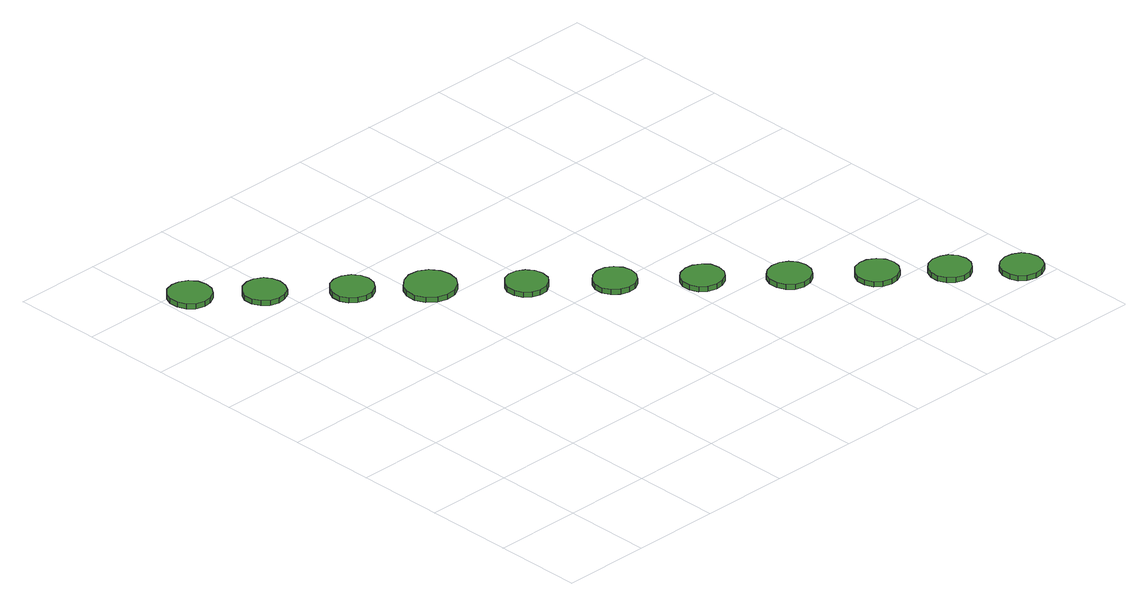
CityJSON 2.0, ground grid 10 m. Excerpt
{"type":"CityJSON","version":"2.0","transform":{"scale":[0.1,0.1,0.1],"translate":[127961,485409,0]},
"CityObjects":{
"tree1":{"type":"SolitaryVegetationObject","attributes":{"function":"something"},"geometry":[{"type":"MultiSurface","lod":"1","boundaries":[[[0,1,2,3,4,5,6,7,8,9,10,11,12,13,14]],[[15,16,17,18,19,20,21,22,23,24,25,26,27,28,29]],[[0,29,28,1]],[[1,28,27,2]],[[2,27,26,3]],[[3,26,25,4]],[[4,25,24,5]],[[5,24,23,6]],[[6,23,22,7]],[[7,22,21,8]],[[8,21,20,9]],[[9,20,19,10]],[[10,19,18,11]],[[11,18,17,12]],[[12,17,16,13]],[[13,16,15,14]],[[14,15,29,0]]]}]},
"tree2":{"type":"SolitaryVegetationObject","attributes":{"function":"something"},"geometry":[{"type":"MultiSurface","lod":"1","boundaries":[[[30,31,32,33,34,35,36,37,38,39,40,41,42,43,44]],[[45,46,47,48,49,50,51,52,53,54,55,56,57,58,59]],[[30,59,58,31]],[[31,58,57,32]],[[32,57,56,33]],[[33,56,55,34]],[[34,55,54,35]],[[35,54,53,36]],[[36,53,52,37]],[[37,52,51,38]],[[38,51,50,39]],[[39,50,49,40]],[[40,49,48,41]],[[41,48,47,42]],[[42,47,46,43]],[[43,46,45,44]],[[44,45,59,30]]]}]},
"tree3":{"type":"SolitaryVegetationObject","attributes":{"function":"something"},"geometry":[{"type":"MultiSurface","lod":"1","boundaries":[[[60,61,62,63,64,65,66,67,68,69,70,71,72,73,74]],[[75,76,77,78,79,80,81,82,83,84,85,86,87,88,89]],[[60,89,88,61]],[[61,88,87,62]],[[62,87,86,63]],[[63,86,85,64]],[[64,85,84,65]],[[65,84,83,66]],[[66,83,82,67]],[[67,82,81,68]],[[68,81,80,69]],[[69,80,79,70]],[[70,79,78,71]],[[71,78,77,72]],[[72,77,76,73]],[[73,76,75,74]],[[74,75,89,60]]]}]},
"tree4":{"type":"SolitaryVegetationObject","attributes":{"function":"something"},"geometry":[{"type":"MultiSurface","lod":"1","boundaries":[[[90,91,92,93,94,95,96,97,98,99,100,101,102,103,104]],[[105,106,107,108,109,110,111,112,113,114,115,116,117,118,119]],[[90,119,118,91]],[[91,118,117,92]],[[92,117,116,93]],[[93,116,115,94]],[[94,115,114,95]],[[95,114,113,96]],[[96,113,112,97]],[[97,112,111,98]],[[98,111,110,99]],[[99,110,109,100]],[[100,109,108,101]],[[101,108,107,102]],[[102,107,106,103]],[[103,106,105,104]],[[104,105,119,90]]]}]},
"tree5":{"type":"SolitaryVegetationObject","attributes":{"function":"something"},"geometry":[{"type":"MultiSurface","lod":"1","boundaries":[[[120,121,122,123,124,125,126,127,128,129,130,131,132,133,134]],[[135,136,137,138,139,140,141,142,143,144,145,146,147,148,149]],[[120,149,148,121]],[[121,148,147,122]],[[122,147,146,123]],[[123,146,145,124]],[[124,145,144,125]],[[125,144,143,126]],[[126,143,142,127]],[[127,142,141,128]],[[128,141,140,129]],[[129,140,139,130]],[[130,139,138,131]],[[131,138,137,132]],[[132,137,136,133]],[[133,136,135,134]],[[134,135,149,120]]]}]},
"tree6":{"type":"SolitaryVegetationObject","attributes":{"function":"something"},"geometry":[{"type":"MultiSurface","lod":"1","boundaries":[[[150,151,152,153,154,155,156,157,158,159,160,161,162,163,164]],[[165,166,167,168,169,170,171,172,173,174,175,176,177,178,179]],[[150,179,178,151]],[[151,178,177,152]],[[152,177,176,153]],[[153,176,175,154]],[[154,175,174,155]],[[155,174,173,156]],[[156,173,172,157]],[[157,172,171,158]],[[158,171,170,159]],[[159,170,169,160]],[[160,169,168,161]],[[161,168,167,162]],[[162,167,166,163]],[[163,166,165,164]],[[164,165,179,150]]]}]},
"tree7":{"type":"SolitaryVegetationObject","attributes":{"function":"something"},"geometry":[{"type":"MultiSurface","lod":"1","boundaries":[[[180,181,182,183,184,185,186,187,188,189,190,191,192,193,194]],[[195,196,197,198,199,200,201,202,203,204,205,206,207,208,209]],[[180,209,208,181]],[[181,208,207,182]],[[182,207,206,183]],[[183,206,205,184]],[[184,205,204,185]],[[185,204,203,186]],[[186,203,202,187]],[[187,202,201,188]],[[188,201,200,189]],[[189,200,199,190]],[[190,199,198,191]],[[191,198,197,192]],[[192,197,196,193]],[[193,196,195,194]],[[194,195,209,180]]]}]},
"tree8":{"type":"SolitaryVegetationObject","attributes":{"function":"something"},"geometry":[{"type":"MultiSurface","lod":"1","boundaries":[[[210,211,212,213,214,215,216,217,218,219,220,221,222,223,224]],[[225,226,227,228,229,230,231,232,233,234,235,236,237,238,239]],[[210,239,238,211]],[[211,238,237,212]],[[212,237,236,213]],[[213,236,235,214]],[[214,235,234,215]],[[215,234,233,216]],[[216,233,232,217]],[[217,232,231,218]],[[218,231,230,219]],[[219,230,229,220]],[[220,229,228,221]],[[221,228,227,222]],[[222,227,226,223]],[[223,226,225,224]],[[224,225,239,210]]]}]},
"tree9":{"type":"SolitaryVegetationObject","attributes":{"function":"something"},"geometry":[{"type":"MultiSurface","lod":"1","boundaries":[[[240,241,242,243,244,245,246,247,248,249,250,251,252,253,254]],[[255,256,257,258,259,260,261,262,263,264,265,266,267,268,269]],[[240,269,268,241]],[[241,268,267,242]],[[242,267,266,243]],[[243,266,265,244]],[[244,265,264,245]],[[245,264,263,246]],[[246,263,262,247]],[[247,262,261,248]],[[248,261,260,249]],[[249,260,259,250]],[[250,259,258,251]],[[251,258,257,252]],[[252,257,256,253]],[[253,256,255,254]],[[254,255,269,240]]]}]},
"tree10":{"type":"SolitaryVegetationObject","attributes":{"function":"something"},"geometry":[{"type":"MultiSurface","lod":"1","boundaries":[[[270,271,272,273,274,275,276,277,278,279,280,281,282,283,284]],[[285,286,287,288,289,290,291,292,293,294,295,296,297,298,299]],[[270,299,298,271]],[[271,298,297,272]],[[272,297,296,273]],[[273,296,295,274]],[[274,295,294,275]],[[275,294,293,276]],[[276,293,292,277]],[[277,292,291,278]],[[278,291,290,279]],[[279,290,289,280]],[[280,289,288,281]],[[281,288,287,282]],[[282,287,286,283]],[[283,286,285,284]],[[284,285,299,270]]]}]},
"tree11":{"type":"SolitaryVegetationObject","attributes":{"function":"something"},"geometry":[{"type":"MultiSurface","lod":"1","boundaries":[[[300,301,302,303,304,305,306,307,308,309,310,311,312,313,314]],[[315,316,317,318,319,320,321,322,323,324,325,326,327,328,329]],[[300,329,328,301]],[[301,328,327,302]],[[302,327,326,303]],[[303,326,325,304]],[[304,325,324,305]],[[305,324,323,306]],[[306,323,322,307]],[[307,322,321,308]],[[308,321,320,309]],[[309,320,319,310]],[[310,319,318,311]],[[311,318,317,312]],[[312,317,316,313]],[[313,316,315,314]],[[314,315,329,300]]]}]}
},
"vertices":[
[52,586,9],[50,596,9],[44,604,9],[35,609,9],[26,610,9],[16,607,9],[9,600,9],[5,591,9],[5,581,9],[9,572,9],[16,565,9],[26,562,9],[35,563,9],[44,568,9],[50,576,9],[50,576,3],[44,568,3],[35,563,3],[26,562,3],[16,565,3],[9,572,3],[5,581,3],[5,591,3],[9,600,3],[16,607,3],[26,610,3],[35,609,3],[44,604,3],[50,596,3],[52,586,3],
[110,537,9],[108,546,9],[103,554,9],[94,559,9],[85,560,9],[75,557,9],[68,550,9],[64,542,9],[64,532,9],[68,523,9],[75,516,9],[85,513,9],[94,515,9],[103,519,9],[108,527,9],[108,527,3],[103,519,3],[94,515,3],[85,513,3],[75,516,3],[68,523,3],[64,532,3],[64,542,3],[68,550,3],[75,557,3],[85,560,3],[94,559,3],[103,554,3],[108,546,3],[110,537,3],
[179,477,9],[177,487,9],[171,495,9],[162,500,9],[152,501,9],[143,498,9],[136,491,9],[132,482,9],[132,472,9],[136,463,9],[143,457,9],[152,454,9],[162,455,9],[171,460,9],[177,468,9],[177,468,3],[171,460,3],[162,455,3],[152,454,3],[143,457,3],[136,463,3],[132,472,3],[132,482,3],[136,491,3],[143,498,3],[152,501,3],[162,500,3],[171,495,3],[177,487,3],[179,477,3],
[244,425,9],[242,436,9],[235,446,9],[225,452,9],[213,453,9],[202,449,9],[193,441,9],[188,431,9],[188,419,9],[193,408,9],[202,400,9],[213,397,9],[225,398,9],[235,404,9],[242,413,9],[242,413,3],[235,404,3],[225,398,3],[213,397,3],[202,400,3],[193,408,3],[188,419,3],[188,431,3],[193,441,3],[202,449,3],[213,453,3],[225,452,3],[235,446,3],[242,436,3],[244,425,3],
[313,359,9],[311,368,9],[305,376,9],[297,381,9],[287,382,9],[278,379,9],[271,372,9],[267,364,9],[267,354,9],[271,345,9],[278,339,9],[287,336,9],[297,337,9],[305,342,9],[311,349,9],[311,349,3],[305,342,3],[297,337,3],[287,336,3],[278,339,3],[271,345,3],[267,354,3],[267,364,3],[271,372,3],[278,379,3],[287,382,3],[297,381,3],[305,376,3],[311,368,3],[313,359,3],
[382,299,9],[380,309,9],[374,317,9],[366,322,9],[356,323,9],[347,320,9],[339,313,9],[335,304,9],[335,295,9],[339,286,9],[347,279,9],[356,276,9],[366,277,9],[374,282,9],[380,290,9],[380,290,3],[374,282,3],[366,277,3],[356,276,3],[347,279,3],[339,286,3],[335,295,3],[335,304,3],[339,313,3],[347,320,3],[356,323,3],[366,322,3],[374,317,3],[380,309,3],[382,299,3],
[450,240,9],[448,250,9],[442,257,9],[433,262,9],[424,263,9],[414,260,9],[407,254,9],[403,245,9],[403,235,9],[407,226,9],[414,220,9],[424,217,9],[433,218,9],[442,223,9],[448,230,9],[448,230,3],[442,223,3],[433,218,3],[424,217,3],[414,220,3],[407,226,3],[403,235,3],[403,245,3],[407,254,3],[414,260,3],[424,263,3],[433,262,3],[442,257,3],[448,250,3],[450,240,3],
[517,181,9],[515,190,9],[509,198,9],[501,203,9],[491,204,9],[481,201,9],[474,195,9],[470,186,9],[470,176,9],[474,167,9],[481,160,9],[491,157,9],[501,158,9],[509,163,9],[515,171,9],[515,171,3],[509,163,3],[501,158,3],[491,157,3],[481,160,3],[474,167,3],[470,176,3],[470,186,3],[474,195,3],[481,201,3],[491,204,3],[501,203,3],[509,198,3],[515,190,3],[517,181,3],
[585,121,9],[583,131,9],[577,139,9],[568,144,9],[559,145,9],[549,142,9],[542,135,9],[538,126,9],[538,116,9],[542,107,9],[549,101,9],[559,98,9],[568,99,9],[577,104,9],[583,112,9],[583,112,3],[577,104,3],[568,99,3],[559,98,3],[549,101,3],[542,107,3],[538,116,3],[538,126,3],[542,135,3],[549,142,3],[559,145,3],[568,144,3],[577,139,3],[583,131,3],[585,121,3],
[643,74,9],[641,84,9],[635,92,9],[627,96,9],[617,97,9],[608,94,9],[601,88,9],[597,79,9],[597,69,9],[601,61,9],[608,54,9],[617,51,9],[627,52,9],[635,57,9],[641,65,9],[641,65,3],[635,57,3],[627,52,3],[617,51,3],[608,54,3],[601,61,3],[597,69,3],[597,79,3],[601,88,3],[608,94,3],[617,97,3],[627,96,3],[635,92,3],[641,84,3],[643,74,3],
[698,25,9],[696,35,9],[691,42,9],[682,47,9],[673,48,9],[663,45,9],[656,39,9],[652,30,9],[652,20,9],[656,11,9],[663,5,9],[673,2,9],[682,3,9],[691,8,9],[696,16,9],[696,16,3],[691,8,3],[682,3,3],[673,2,3],[663,5,3],[656,11,3],[652,20,3],[652,30,3],[656,39,3],[663,45,3],[673,48,3],[682,47,3],[691,42,3],[696,35,3],[698,25,3]
]}
